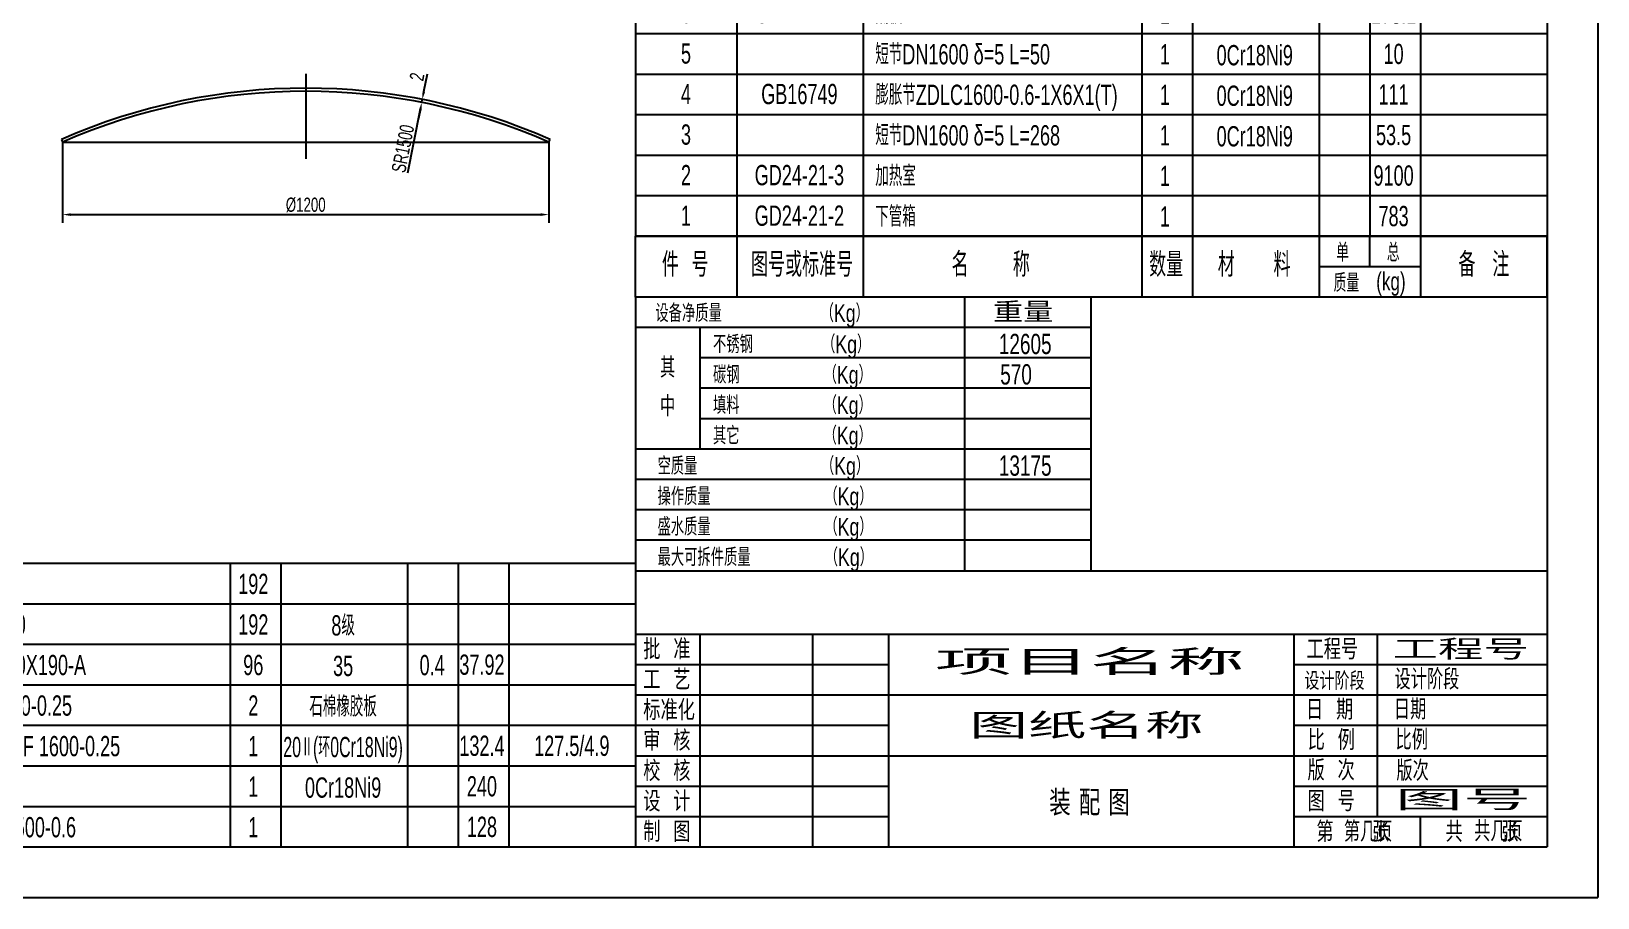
# Model space of a CAD drawing. Header units: millimetres. Extents: x -625 to 14225, y -250 to 20775.
# Drawn here: x 6493 to 14225, y -250 to 4023 of the extents above; entities that cross this region are included whole.
import ezdxf
from ezdxf.enums import TextEntityAlignment as Align

# ---------------------------------------------------------------- set-up
doc = ezdxf.new("R2010")
doc.units = ezdxf.units.MM
doc.header["$LTSCALE"] = 250
doc.linetypes.add('ACAD_ISO04W100', pattern=[30.5, 24, -3, 0.5, -3])
for name, color, linetype in [('1轮廓实线层', 7, 'Continuous'), ('2细线层', 4, 'Continuous'), ('6文字层', 3, 'Continuous'), ('LAYER2', 3, 'ACAD_ISO04W100'), ('图框层', 7, 'Continuous'), ('标注层', 4, 'Continuous')]:
    doc.layers.add(name, color=color, linetype=linetype)
doc.styles.add('HZ', font='hztxt_e.shx', dxfattribs={"width": 0.7, "bigfont": 'HZTXT.shx'})
doc.styles.add('QXD', font='hztxt_e.shx', dxfattribs={"width": 0.7, "bigfont": 'hztxt.shx'})
doc.styles.get("Standard").update_dxf_attribs({"font": 'isocp.shx', "width": 0.707, "bigfont": 'hztxt.shx'})
doc.dimstyles.new('ISO-25', dxfattribs={"dimtxt": 2.5, "dimasz": 2.5, "dimexe": 1.25, "dimexo": 0.625, "dimtad": 1, "dimdsep": 46, "dimtxsty": 'Standard', "dimcen": 2.5, "dimadec": 0, "dimazin": 0, "dimtfac": 1, "dimtmove": 0, "dimatfit": 3, "dimfxl": 0, "dimarcsym": 0})

# ---------------------------------------------------------------- blocks, each defined once
blk = doc.blocks.new('PC_MXBTITLERECORD')
for p, q in [((-180, 0), (-180, 12, 50)), ((0, 0), (0, 12, 50))]:
    blk.add_line(p, q)
at = {"layer": '1轮廓实线层', "elevation": 50}
blk.add_lwpolyline([(0, 12), (-180, 12)], dxfattribs=at)
at = {"layer": '2细线层'}
for p, q in [((-180, 12, 50), (0, 12, 50)), ((-160, 12, 50), (-160, 0, 50)), ((-135, 12, 50), (-135, 0, 50)), ((-80, 12, 50), (-80, 0, 50)), ((-70, 12, 50), (-70, 0, 50)), ((-45, 12, 50), (-45, 0, 50)), ((-35, 6, 50), (-35, 12, 50)), ((-25, 12, 50), (-25, 0, 50)), ((-45, 6, 50), (-25, 6, 50))]:
    blk.add_line(p, q, dxfattribs=at)
at = {"layer": '6文字层', "style": 'HZ', "width": 0.7}
for s, height, p in [('图号或标准号', 4.8, (-157.16, 4, 50)), ('名       称', 4.8, (-117.57, 4, 50)), (' 数量', 4.8, (-79.81, 4, 50)), ('材', 4.8, (-65, 4, 50)), ('料', 4.8, (-54, 4, 50)), ('单', 3.6, (-41.63, 7, 50)), ('总', 3.6, (-31.63, 7, 50)), ('备', 4.8, (-17.49, 4, 50)), ('注', 4.8, (-10.81, 4, 50)), ('件  号', 4.8, (-174.77, 4, 50)), ('质量', 3.6, (-42.13, 1, 50)), ('(kg)', 3.6, (-33.72, 1.31, 50))]:
    blk.add_text(s, height=height, dxfattribs=at).set_placement(p)
blk = doc.blocks.new('PC_MXB_BLOCK')
at = {"layer": '1轮廓实线层'}
for p, q in [((-180, 8), (-180, 0)), ((0, 8), (0, 0))]:
    blk.add_line(p, q, dxfattribs=at)
at = {"layer": '2细线层'}
for p, q in [((-180, 8), (0, 8)), ((-160, 8), (-160, 0)), ((-135, 8), (-135, 0)), ((-80, 8), (-80, 0)), ((-70, 8), (-70, 0)), ((-45, 8), (-45, 0)), ((-35, 8), (-35, 0)), ((-25, 8), (-25, 0))]:
    blk.add_line(p, q, dxfattribs=at)
at = {"layer": '6文字层', "style": 'HZ'}
for tag, width, p, p2 in [('序号', 2.378407, (-179.07, 2.06), (-160.95, 2.06)), ('图号或标准号', 1.000466, (-159.44, 2.06), (-135.8, 2.06)), ('名称', 6.502948, (-132.63, 1.9), (-82.45, 1.9)), ('数量', 1.156366, (-79.88, 1.9), (-71, 1.9)), ('单重', 1.208126, (-44.73, 1.88), (-35.53, 1.88)), ('总重', 1.356446, (-35.46, 1.97), (-25.13, 1.97)), ('备注', 2.927927, (-23.94, 1.96), (-1.16, 1.96)), ('材料', 3.060174, (-69.51, 1.72), (-45.9, 1.72))]:
    blk.add_attdef(tag, text='', height=4, dxfattribs=dict(at, width=width)).set_placement(p, p2, align=Align.FIT)
blk = doc.blocks.new('*D60')
at = {"layer": 'Defpoints', "color": 0, "transparency": 16777216}
for p in [(8420.3, 3672.3), (7847.8, 733.6)]:
    blk.add_point(p, dxfattribs=at)
at = {"layer": '标注层', "color": 0, "lineweight": -2, "transparency": 16777216}
blk.add_line((8352.5, 3324.4), (8412.7, 3633.1), dxfattribs=at)
at = {"layer": '标注层', "color": 0, "transparency": 16777216}
blk.add_solid([(8406.1, 3634.4), (8419.2, 3631.8), (8420.3, 3672.3)], dxfattribs=at)
at = {"layer": '标注层', "color": 0, "transparency": 16777216, "insert": (8327.5, 3444.5), "char_height": 70, "attachment_point": 5, "rotation": 78.97615, "style": 'QXD'}
blk.add_mtext('SR1500', dxfattribs=at)
blk = doc.blocks.new('*D82')
at = {"layer": 'Defpoints', "color": 0, "transparency": 16777216}
for p in [(8423.2, 3687.1), (8424.6, 3671.5), (8427.5, 3686.2)]:
    blk.add_point(p, dxfattribs=at)
at = {"layer": '标注层', "color": 0, "lineweight": -2, "transparency": 16777216}
for p, q in [((8430.9, 3726.3), (8448.1, 3814.1)), ((8424.6, 3671.5), (8381.1, 3680.1)), ((8427.5, 3686.2), (8383.9, 3694.8)), ((8420.3, 3672.4), (8423.2, 3687.1)), ((8412.6, 3633.1), (8404.9, 3593.9))]:
    blk.add_line(p, q, dxfattribs=at)
at = {"layer": '标注层', "color": 0, "transparency": 16777216}
for points in [[(8424.4, 3727.6), (8437.4, 3725), (8423.2, 3687.1)], [(8406.1, 3634.4), (8419.1, 3631.8), (8420.3, 3672.4)]]:
    blk.add_solid(points, dxfattribs=at)
at = {"layer": '标注层', "color": 0, "transparency": 16777216, "insert": (8396.8, 3799), "char_height": 70, "attachment_point": 5, "rotation": 78.89241, "style": 'QXD'}
blk.add_mtext('2', dxfattribs=at)
blk = doc.blocks.new('*D83')
at = {"layer": 'Defpoints', "color": 0, "transparency": 16777216}
for p in [(6647.8, 3476.6), (9047.8, 3476.6), (9047.8, 3119.1)]:
    blk.add_point(p, dxfattribs=at)
at = {"layer": '标注层', "color": 0, "lineweight": -2, "transparency": 16777216}
for p, q in [((6647.8, 3476.6), (6647.8, 3079.1)), ((9047.8, 3476.6), (9047.8, 3079.1)), ((6687.8, 3119.1), (9007.8, 3119.1))]:
    blk.add_line(p, q, dxfattribs=at)
at = {"layer": '标注层', "color": 0, "transparency": 16777216}
for points in [[(6687.8, 3125.8), (6687.8, 3112.5), (6647.8, 3119.1)], [(9007.8, 3125.8), (9007.8, 3112.5), (9047.8, 3119.1)]]:
    blk.add_solid(points, dxfattribs=at)
at = {"layer": '标注层', "color": 0, "transparency": 16777216, "insert": (7847.8, 3166.6), "char_height": 70, "attachment_point": 5, "style": 'QXD'}
blk.add_mtext('%%C1200{}{}', dxfattribs=at)

msp = doc.modelspace()

# ---------------------------------------------------------------- linework, layer by layer
for p, q in [((6641.787, 3490.335), (6647.799, 3476.593)), ((9047.799, 3476.593), (9053.811, 3490.335)), ((6647.799, 3476.593), (9047.799, 3476.593))]:
    msp.add_line(p, q)
at = {"color": 7}
for p, q in [((13975, 2712.5), (9475, 2712.5)), ((13975, 2712.5), (9475, 2712.5)), ((11725, 1362.5), (11725, 2712.5))]:
    msp.add_line(p, q, dxfattribs=at)
for radius in [3009, 2994]:
    msp.add_arc((7847.799, 733.595), radius, 66.3716999, 113.6283001)
at = {"layer": '1轮廓实线层'}
for p, q in [((13975, 2712.5), (13975, 0)), ((9475, 1362.5), (13975, 1362.5)), ((9475, 1362.5), (9475, 0)), ((9475, 1362.5), (13975, 1362.5)), ((9475, 0), (13975, 0))]:
    msp.add_line(p, q, dxfattribs=at)
for points in [[(9475, 2712.5), (9475, 0)], [(9475, 1050), (13975, 1050)]]:
    msp.add_lwpolyline(points, dxfattribs=at)
at = {"layer": '2细线层'}
for p, q in [((14225, 20775), (14225, -250)), ((9793.485, 2562.5), (9793.485, 1962.5)), ((9793.485, 1050), (9793.485, 0)), ((10350, 1050), (10350, 0)), ((10725, 1050), (10725, 0)), ((12725, 1050), (12725, 0)), ((13136.99, 1050), (13136.99, 150)), ((9475, 900), (10725, 900)), ((12725, 900), (13975, 900)), ((9475, 750), (10725, 750)), ((10725, 750), (13975, 750)), ((9475, 600), (10725, 600)), ((12725, 600), (13975, 600)), ((9475, 450), (13975, 450)), ((9475, 300), (10725, 300)), ((12725, 299.999), (13975, 299.999)), ((9475, 150), (10725, 150)), ((12725, 150), (13975, 150)), ((13350, 0), (13350, 150)), ((-625, -250), (14225, -250))]:
    msp.add_line(p, q, dxfattribs=at)
for points in [[(11100, 2712.5), (11100, 1362.5)], [(11725, 2562.5), (9475, 2562.5)], [(11725, 2412.5), (9793.485, 2412.5)], [(11725, 2262.5), (9793.485, 2262.5)], [(11725, 2112.5), (9793.485, 2112.5)], [(11725, 1962.5), (9475, 1962.5)], [(11725, 1812.5), (9475, 1812.5)], [(11725, 1662.5), (9475, 1662.5)], [(11725, 1512.5), (9475, 1512.5)]]:
    msp.add_lwpolyline(points, dxfattribs=at)
at = {"layer": 'LAYER2'}
msp.add_line((7847.799, 3812.624), (7847.799, 3394.395), dxfattribs=at)
at = {"layer": '图框层'}
for p in [(13975, 20525), (0, 0), (9475, 0)]:
    msp.add_line(p, (13975, 0), dxfattribs=at)

# ---------------------------------------------------------------- block references
ref = msp.add_blockref('PC_MXB_BLOCK', (13975, 4012.5, 2500), dxfattribs=dict(at, xscale=25, yscale=25, zscale=25))
ref.add_attrib('图号或标准号', 'GD24-21-4', dxfattribs={"layer": '6文字层', "height": 100, "style": 'HZ', "width": 0.667}).set_placement((10284.533, 4063.9, 2500), align=Align.CENTER)
ref.add_attrib('序号', '6', dxfattribs={"layer": '6文字层', "height": 100, "style": 'HZ', "width": 0.667}).set_placement((9724.749, 4063.9, 2500), align=Align.CENTER)
ref.add_attrib('名称', '隔板', (10659.186, 4060.064, 2500), dxfattribs={"layer": '6文字层', "height": 100, "style": 'HZ', "width": 0.667})
ref.add_attrib('数量', '1', dxfattribs={"layer": '6文字层', "height": 100, "style": 'HZ', "width": 0.667}).set_placement((12089.002, 4060.064, 2500), align=Align.CENTER)
ref.add_attrib('总重', '173.1', dxfattribs={"layer": '6文字层', "height": 100, "style": 'HZ', "width": 0.667}).set_placement((13217.621, 4061.817, 2500), align=Align.CENTER)
ref = msp.add_blockref('PC_MXB_BLOCK', (13975, 3812.5, 2500), dxfattribs=dict(at, xscale=25, yscale=25, zscale=25))
ref.add_attrib('材料', '0Cr18Ni9', dxfattribs={"layer": '6文字层', "height": 100, "style": 'HZ', "width": 0.667}).set_placement((12532.309, 3855.436, 2500), align=Align.CENTER)
ref.add_attrib('序号', '5', dxfattribs={"layer": '6文字层', "height": 100, "style": 'HZ', "width": 0.667}).set_placement((9724.749, 3863.9, 2500), align=Align.CENTER)
ref.add_attrib('名称', '短节DN1600 δ=5 L=50', (10659.186, 3860.064, 2500), dxfattribs={"layer": '6文字层', "height": 100, "style": 'HZ', "width": 0.667})
ref.add_attrib('数量', '1', dxfattribs={"layer": '6文字层', "height": 100, "style": 'HZ', "width": 0.667}).set_placement((12089.002, 3860.064, 2500), align=Align.CENTER)
ref.add_attrib('总重', '10', dxfattribs={"layer": '6文字层', "height": 100, "style": 'HZ', "width": 0.667}).set_placement((13217.621, 3861.817, 2500), align=Align.CENTER)
ref = msp.add_blockref('PC_MXB_BLOCK', (13975, 3612.5, 2500), dxfattribs=dict(at, xscale=25, yscale=25, zscale=25))
ref.add_attrib('材料', '0Cr18Ni9', dxfattribs={"layer": '6文字层', "height": 100, "style": 'HZ', "width": 0.667}).set_placement((12532.309, 3655.436, 2500), align=Align.CENTER)
ref.add_attrib('图号或标准号', 'GB16749', dxfattribs={"layer": '6文字层', "height": 100, "style": 'HZ', "width": 0.667}).set_placement((10284.533, 3663.9, 2500), align=Align.CENTER)
ref.add_attrib('序号', '4', dxfattribs={"layer": '6文字层', "height": 100, "style": 'HZ', "width": 0.667}).set_placement((9724.749, 3663.9, 2500), align=Align.CENTER)
ref.add_attrib('名称', '膨胀节ZDLC1600-0.6-1X6X1(T)', (10659.186, 3660.064, 2500), dxfattribs={"layer": '6文字层', "height": 100, "style": 'HZ', "width": 0.667})
ref.add_attrib('数量', '1', dxfattribs={"layer": '6文字层', "height": 100, "style": 'HZ', "width": 0.667}).set_placement((12089.002, 3660.064, 2500), align=Align.CENTER)
ref.add_attrib('总重', '111', dxfattribs={"layer": '6文字层', "height": 100, "style": 'HZ', "width": 0.667}).set_placement((13217.621, 3661.817, 2500), align=Align.CENTER)
ref = msp.add_blockref('PC_MXB_BLOCK', (13975, 3412.5, 2500), dxfattribs=dict(at, xscale=25, yscale=25, zscale=25))
ref.add_attrib('材料', '0Cr18Ni9', dxfattribs={"layer": '6文字层', "height": 100, "style": 'HZ', "width": 0.667}).set_placement((12532.309, 3455.436, 2500), align=Align.CENTER)
ref.add_attrib('序号', '3', dxfattribs={"layer": '6文字层', "height": 100, "style": 'HZ', "width": 0.667}).set_placement((9724.749, 3463.9, 2500), align=Align.CENTER)
ref.add_attrib('名称', '短节DN1600 δ=5 L=268', (10659.186, 3460.064, 2500), dxfattribs={"layer": '6文字层', "height": 100, "style": 'HZ', "width": 0.667})
ref.add_attrib('数量', '1', dxfattribs={"layer": '6文字层', "height": 100, "style": 'HZ', "width": 0.667}).set_placement((12089.002, 3460.064, 2500), align=Align.CENTER)
ref.add_attrib('总重', '53.5', dxfattribs={"layer": '6文字层', "height": 100, "style": 'HZ', "width": 0.667}).set_placement((13217.621, 3461.817, 2500), align=Align.CENTER)
ref = msp.add_blockref('PC_MXB_BLOCK', (13975, 3212.5, 2500), dxfattribs=dict(at, xscale=25, yscale=25, zscale=25))
ref.add_attrib('图号或标准号', 'GD24-21-3', dxfattribs={"layer": '6文字层', "height": 100, "style": 'HZ', "width": 0.667}).set_placement((10284.533, 3263.9, 2500), align=Align.CENTER)
ref.add_attrib('序号', '2', dxfattribs={"layer": '6文字层', "height": 100, "style": 'HZ', "width": 0.667}).set_placement((9724.749, 3263.9, 2500), align=Align.CENTER)
ref.add_attrib('名称', '加热室', (10659.186, 3260.064, 2500), dxfattribs={"layer": '6文字层', "height": 100, "style": 'HZ', "width": 0.667})
ref.add_attrib('数量', '1', dxfattribs={"layer": '6文字层', "height": 100, "style": 'HZ', "width": 0.667}).set_placement((12089.002, 3260.064, 2500), align=Align.CENTER)
ref.add_attrib('总重', '9100', dxfattribs={"layer": '6文字层', "height": 100, "style": 'HZ', "width": 0.667}).set_placement((13217.621, 3261.817, 2500), align=Align.CENTER)
ref = msp.add_blockref('PC_MXB_BLOCK', (13975, 3012.5, 2500), dxfattribs=dict(at, xscale=25, yscale=25, zscale=25))
ref.add_attrib('图号或标准号', 'GD24-21-2', dxfattribs={"layer": '6文字层', "height": 100, "style": 'HZ', "width": 0.667}).set_placement((10284.533, 3063.9, 2500), align=Align.CENTER)
ref.add_attrib('序号', '1', dxfattribs={"layer": '6文字层', "height": 100, "style": 'HZ', "width": 0.667}).set_placement((9724.749, 3063.9, 2500), align=Align.CENTER)
ref.add_attrib('名称', '下管箱', (10659.186, 3060.064, 2500), dxfattribs={"layer": '6文字层', "height": 100, "style": 'HZ', "width": 0.667})
ref.add_attrib('数量', '1', dxfattribs={"layer": '6文字层', "height": 100, "style": 'HZ', "width": 0.667}).set_placement((12089.002, 3060.064, 2500), align=Align.CENTER)
ref.add_attrib('总重', '783', dxfattribs={"layer": '6文字层', "height": 100, "style": 'HZ', "width": 0.667}).set_placement((13217.621, 3061.817, 2500), align=Align.CENTER)
at = {"layer": '图框层', "xscale": 25, "yscale": 25, "zscale": 25}
msp.add_blockref('PC_MXBTITLERECORD', (13975, 2712.5, 1250), dxfattribs=at)
at = {"layer": '图框层'}
ref = msp.add_blockref('PC_MXB_BLOCK', (9475, 1200), dxfattribs=dict(at, xscale=25, yscale=25, zscale=25))
ref.add_attrib('图号或标准号', 'GB/T97.1', dxfattribs={"layer": '6文字层', "height": 100, "style": 'HZ', "width": 0.667}).set_placement((5784.533, 1251.4), align=Align.CENTER)
ref.add_attrib('序号', '31', dxfattribs={"layer": '6文字层', "height": 100, "style": 'HZ', "width": 0.667}).set_placement((5224.749, 1251.4), align=Align.CENTER)
ref.add_attrib('名称', '垫圈 20', (6159.186, 1247.564), dxfattribs={"layer": '6文字层', "height": 100, "style": 'HZ', "width": 0.667})
ref.add_attrib('数量', '192', dxfattribs={"layer": '6文字层', "height": 100, "style": 'HZ', "width": 0.667}).set_placement((7589.002, 1247.564), align=Align.CENTER)
ref = msp.add_blockref('PC_MXB_BLOCK', (9475, 1000), dxfattribs=dict(at, xscale=25, yscale=25, zscale=25))
ref.add_attrib('材料', '8级', dxfattribs={"layer": '6文字层', "height": 100, "style": 'HZ', "width": 0.667}).set_placement((8032.309, 1042.936), align=Align.CENTER)
ref.add_attrib('图号或标准号', 'GB/T6170', dxfattribs={"layer": '6文字层', "height": 100, "style": 'HZ', "width": 0.667}).set_placement((5784.533, 1051.4), align=Align.CENTER)
ref.add_attrib('序号', '30', dxfattribs={"layer": '6文字层', "height": 100, "style": 'HZ', "width": 0.667}).set_placement((5224.749, 1051.4), align=Align.CENTER)
ref.add_attrib('名称', '螺母M20', (6159.186, 1047.564), dxfattribs={"layer": '6文字层', "height": 100, "style": 'HZ', "width": 0.667})
ref.add_attrib('数量', '192', dxfattribs={"layer": '6文字层', "height": 100, "style": 'HZ', "width": 0.667}).set_placement((7589.002, 1047.564), align=Align.CENTER)
ref = msp.add_blockref('PC_MXB_BLOCK', (9475, 800), dxfattribs=dict(at, xscale=25, yscale=25, zscale=25))
ref.add_attrib('材料', '35', dxfattribs={"layer": '6文字层', "height": 100, "style": 'HZ', "width": 0.667}).set_placement((8032.309, 842.936), align=Align.CENTER)
ref.add_attrib('图号或标准号', 'JB/T4707-2000', dxfattribs={"layer": '6文字层', "height": 100, "style": 'HZ', "width": 0.641207}).set_placement((5489.12, 851.4), (6079.946, 851.4), align=Align.FIT)
ref.add_attrib('序号', '29', dxfattribs={"layer": '6文字层', "height": 100, "style": 'HZ', "width": 0.667}).set_placement((5224.749, 851.4), align=Align.CENTER)
ref.add_attrib('名称', '螺柱M20X190-A', (6159.186, 847.564), dxfattribs={"layer": '6文字层', "height": 100, "style": 'HZ', "width": 0.667})
ref.add_attrib('数量', '96', dxfattribs={"layer": '6文字层', "height": 100, "style": 'HZ', "width": 0.667}).set_placement((7589.002, 847.564), align=Align.CENTER)
ref.add_attrib('单重', '0.4', dxfattribs={"layer": '6文字层', "height": 100, "style": 'HZ', "width": 0.667}).set_placement((8471.75, 846.979), align=Align.CENTER)
ref.add_attrib('总重', '37.92', dxfattribs={"layer": '6文字层', "height": 100, "style": 'HZ', "width": 0.667}).set_placement((8717.621, 849.317), align=Align.CENTER)
ref = msp.add_blockref('PC_MXB_BLOCK', (9475, 600), dxfattribs=dict(at, xscale=25, yscale=25, zscale=25))
ref.add_attrib('材料', '石棉橡胶板', dxfattribs={"layer": '6文字层', "height": 100, "style": 'HZ', "width": 0.667}).set_placement((8032.309, 642.936), align=Align.CENTER)
ref.add_attrib('图号或标准号', 'JB/T4704-2000', dxfattribs={"layer": '6文字层', "height": 100, "style": 'HZ', "width": 0.641207}).set_placement((5489.12, 651.4), (6079.946, 651.4), align=Align.FIT)
ref.add_attrib('序号', '28', dxfattribs={"layer": '6文字层', "height": 100, "style": 'HZ', "width": 0.667}).set_placement((5224.749, 651.4), align=Align.CENTER)
ref.add_attrib('名称', '垫片1600-0.25', (6159.186, 647.564), dxfattribs={"layer": '6文字层', "height": 100, "style": 'HZ', "width": 0.667})
ref.add_attrib('数量', '2', dxfattribs={"layer": '6文字层', "height": 100, "style": 'HZ', "width": 0.667}).set_placement((7589.002, 647.564), align=Align.CENTER)
ref = msp.add_blockref('PC_MXB_BLOCK', (9475, 400), dxfattribs=dict(at, xscale=25, yscale=25, zscale=25))
ref.add_attrib('材料', '20Ⅱ(环0Cr18Ni9)', dxfattribs={"layer": '6文字层', "height": 100, "style": 'HZ', "width": 0.632113}).set_placement((7737.135, 442.936), (8327.484, 442.936), align=Align.FIT)
ref.add_attrib('图号或标准号', 'JB/T4701-2000', dxfattribs={"layer": '6文字层', "height": 100, "style": 'HZ', "width": 0.641207}).set_placement((5489.12, 451.4), (6079.946, 451.4), align=Align.FIT)
ref.add_attrib('序号', '27', dxfattribs={"layer": '6文字层', "height": 100, "style": 'HZ', "width": 0.667}).set_placement((5224.749, 451.4), align=Align.CENTER)
ref.add_attrib('名称', '法兰C-RF 1600-0.25', (6159.186, 447.564), dxfattribs={"layer": '6文字层', "height": 100, "style": 'HZ', "width": 0.667})
ref.add_attrib('数量', '1', dxfattribs={"layer": '6文字层', "height": 100, "style": 'HZ', "width": 0.667}).set_placement((7589.002, 447.564), align=Align.CENTER)
ref.add_attrib('备注', '127.5/4.9', dxfattribs={"layer": '6文字层', "height": 100, "style": 'HZ', "width": 0.667}).set_placement((9161.233, 449.037), align=Align.CENTER)
ref.add_attrib('总重', '132.4', dxfattribs={"layer": '6文字层', "height": 100, "style": 'HZ', "width": 0.667}).set_placement((8717.621, 449.317), align=Align.CENTER)
ref = msp.add_blockref('PC_MXB_BLOCK', (9475, 200), dxfattribs=dict(at, xscale=25, yscale=25, zscale=25))
ref.add_attrib('材料', '0Cr18Ni9', dxfattribs={"layer": '6文字层', "height": 100, "style": 'HZ', "width": 0.667}).set_placement((8032.309, 242.936), align=Align.CENTER)
ref.add_attrib('序号', '26', dxfattribs={"layer": '6文字层', "height": 100, "style": 'HZ', "width": 0.667}).set_placement((5224.749, 251.4), align=Align.CENTER)
ref.add_attrib('名称', '锥壳δ5', (6159.186, 247.564), dxfattribs={"layer": '6文字层', "height": 100, "style": 'HZ', "width": 0.667})
ref.add_attrib('数量', '1', dxfattribs={"layer": '6文字层', "height": 100, "style": 'HZ', "width": 0.667}).set_placement((7589.002, 247.564), align=Align.CENTER)
ref.add_attrib('总重', '240', dxfattribs={"layer": '6文字层', "height": 100, "style": 'HZ', "width": 0.667}).set_placement((8717.621, 249.317), align=Align.CENTER)
ref = msp.add_blockref('PC_MXB_BLOCK', (9475, 0), dxfattribs=dict(at, xscale=25, yscale=25, zscale=25))
ref.add_attrib('图号或标准号', 'HG21596', dxfattribs={"layer": '6文字层', "height": 100, "style": 'HZ', "width": 0.667}).set_placement((5784.533, 51.4), align=Align.CENTER)
ref.add_attrib('序号', '25', dxfattribs={"layer": '6文字层', "height": 100, "style": 'HZ', "width": 0.667}).set_placement((5224.749, 51.4), align=Align.CENTER)
ref.add_attrib('名称', '人孔RF500-0.6', (6159.186, 47.564), dxfattribs={"layer": '6文字层', "height": 100, "style": 'HZ', "width": 0.667})
ref.add_attrib('数量', '1', dxfattribs={"layer": '6文字层', "height": 100, "style": 'HZ', "width": 0.667}).set_placement((7589.002, 47.564), align=Align.CENTER)
ref.add_attrib('总重', '128', dxfattribs={"layer": '6文字层', "height": 100, "style": 'HZ', "width": 0.667}).set_placement((8717.621, 49.317), align=Align.CENTER)

# ---------------------------------------------------------------- texts
at = {"layer": '6文字层'}
for s, height, style, width, p in [('设备净质量                    （Kg）', 87.5, 'HZ', 0.75, (9573.535, 2589.236)), ('  不锈钢              （Kg）', 87.5, 'HZ', 0.75, (9809.383, 2435.586)), ('12605', 100, 'QXD', 0.7, (11269.112, 2431.079)), ('其', 100, 'HZ', 0.75, (9596.574, 2314.51)), ('  碳钢                 （Kg）', 87.5, 'HZ', 0.75, (9809.383, 2285.586)), ('570', 100, 'QXD', 0.7, (11275.98, 2281.079)), ('中', 100, 'HZ', 0.75, (9596.574, 2124.019)), ('  填料                 （Kg）', 87.5, 'HZ', 0.75, (9809.383, 2135.586)), ('  其它                 （Kg）', 87.5, 'HZ', 0.75, (9809.383, 1985.586)), ('  空质量                         （Kg）', 87.5, 'HZ', 0.75, (9535.598, 1835.586)), ('13175', 100, 'QXD', 0.7, (11269.112, 1831.079)), ('  操作质量                       （Kg）', 87.5, 'HZ', 0.75, (9535.598, 1685.586)), ('  盛水质量                       （Kg）', 87.5, 'HZ', 0.75, (9535.598, 1535.586)), ('  最大可拆件质量               （Kg）', 87.5, 'HZ', 0.75, (9535.598, 1385.586))]:
    msp.add_text(s, height=height, dxfattribs=dict(at, style=style, width=width)).set_placement(p)
at = {"layer": '6文字层', "color": 3, "style": 'HZ', "width": 0.85}
for s, height, p in [('批  准', 100, (9513.879, 925)), ('工程号', 100, (12787.645, 925)), ('工  艺', 100, (9513.879, 775)), ('设计阶段', 87.5, (12777.22, 775)), ('标准化', 100, (9513.879, 625)), ('日  期', 100, (12785.354, 627.476)), ('审  核', 100, (9513.879, 475)), ('比  例', 100, (12793.56, 477.476)), ('校  核', 100, (9513.879, 325)), ('版  次', 100, (12792.786, 328.122)), ('设  计', 100, (9513.879, 175)), ('装 配 图', 125, (11517.87, 155.066)), ('图  号', 100, (12793.384, 176.099)), ('制  图', 100, (9513.879, 25)), ('第      张', 100, (12836.578, 25)), ('共      张', 100, (13474.213, 25))]:
    msp.add_text(s, height=height, dxfattribs=at).set_placement(p)
at = {"layer": '6文字层', "style": 'HZ', "width": 2.142065, "flags": 8}
msp.add_attdef('重量', text='', height=100, dxfattribs=at).set_placement((11240.045, 2587.312), (11537.729, 2587.312), align=Align.FIT)
at = {"layer": '6文字层', "style": 'HZ'}
for tag, height, width, p, p2 in [('工程号', 100, 3.214263, (13212.378, 924.218), (13885.956, 924.218)), ('项目名称', 125, 4.300741, (10953.426, 848.403), (12483.194, 848.403)), ('图纸名称', 125, 3.247498, (11124.202, 534.703), (12279.333, 534.703)), ('图号', 100, 4.930187, (13223.511, 181.332), (13897.786, 181.332))]:
    msp.add_attdef(tag, text='', height=height, dxfattribs=dict(at, width=width)).set_placement(p, p2, align=Align.FIT)
at = {"layer": '6文字层', "style": 'HZ', "width": 0.8}
for tag, p in [('设计阶段', (13222.131, 777.001)), ('日期', (13219.158, 628.82)), ('比例', (13227.346, 478.971)), ('版次', (13231.619, 326.318)), ('第几页', (12972.062, 25.763)), ('共几页', (13615.033, 28.038))]:
    msp.add_attdef(tag, p, '', height=100, dxfattribs=at)

# ---------------------------------------------------------------- dimensions: what is measured, and where the dimension line sits
at = {"layer": '标注层'}
dim = msp.add_aligned_dim(p1=(8424.599, 3671.509), p2=(8427.489, 3686.228), distance=4.376, text='2', dimstyle='ISO-25', override={"dimscale": 20, "dimtxt": 3.5, "dimasz": 2, "dimexe": 2, "dimexo": 0, "dimdec": 1, "dimlfac": 0.5, "dimtxsty": 'QXD', "dimtdec": 1}, dxfattribs=at)
dim.commit()
dim.dimension.update_dxf_attribs({"geometry": '*D82', "text_midpoint": (8396.765, 3799.009)})
dim = msp.add_radius_dim(center=(7847.799, 733.595), mpoint=(8420.304, 3672.349), text='SR1500', dimstyle='ISO-25', override={"dimscale": 20, "dimtxt": 3.5, "dimasz": 2, "dimexe": 2, "dimexo": 0, "dimdec": 1, "dimlfac": 0.5, "dimtxsty": 'QXD', "dimtdec": 1}, dxfattribs=at)
dim.commit()
dim.dimension.update_dxf_attribs({"geometry": '*D60', "text_midpoint": (8374.143, 3435.397), "dimtype": 164})
dim = msp.add_linear_dim(base=(9047.799, 3119.133), p1=(6647.799, 3476.593), p2=(9047.799, 3476.593), text='%%C1200{}{}', dimstyle='ISO-25', override={"dimscale": 20, "dimtxt": 3.5, "dimasz": 2, "dimexe": 2, "dimexo": 0, "dimgap": 0.625, "dimtad": 1, "dimjust": 0, "dimdec": 1, "dimlfac": 0.5, "dimtxsty": 'QXD', "dimse1": 0, "dimse2": 0, "dimsd1": 0, "dimsd2": 0, "dimtdec": 1}, dxfattribs=at)
dim.commit()
dim.dimension.update_dxf_attribs({"geometry": '*D83', "text_midpoint": (7847.799, 3166.633)})

doc.saveas('drawing.dxf')
